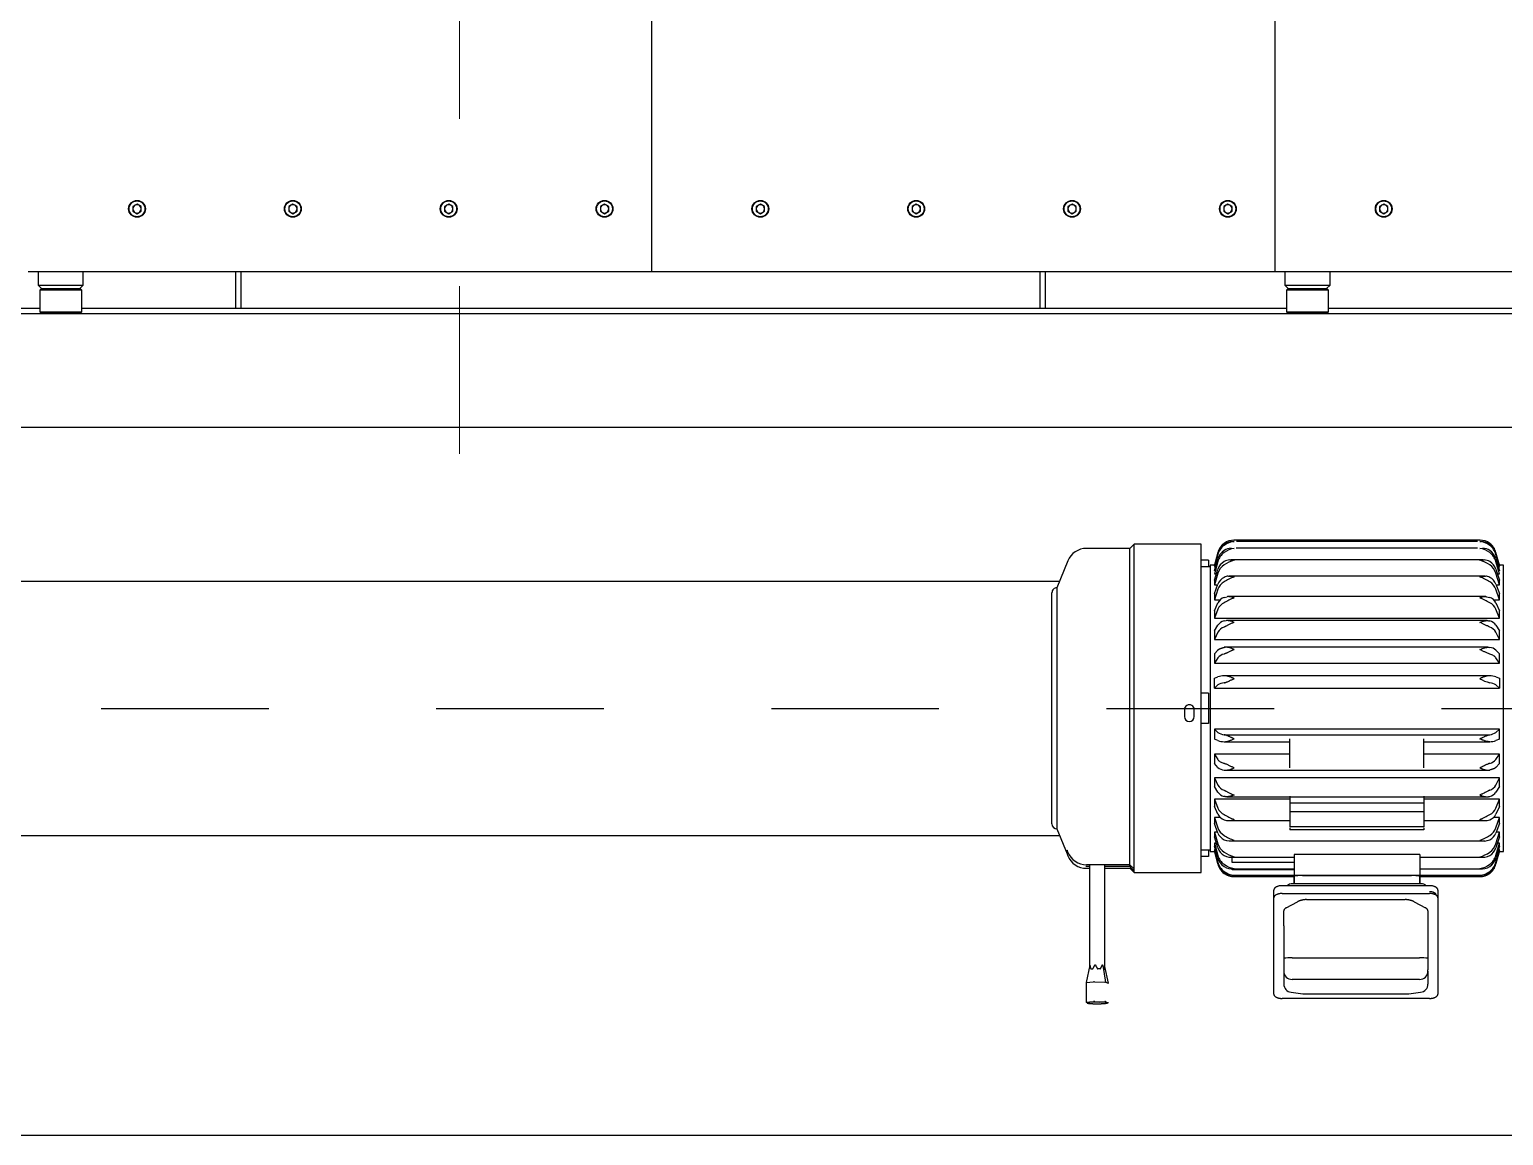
# Model space of a CAD drawing. Header units: metres. Extents: x 1161 to 1456, y 119 to 208.
# Drawn here: x 1324.856 to 1325.736, y 137.698 to 138.358 of the extents above; entities that cross this region are included whole.
import ezdxf

# ---------------------------------------------------------------- set-up
doc = ezdxf.new("R2010")
doc.units = ezdxf.units.M
doc.header["$MEASUREMENT"] = 0
doc.linetypes.add('CENTER2', pattern=[1.125, 0.75, -0.125, 0.125, -0.125])

# ---------------------------------------------------------------- blocks, each defined once
blk = doc.blocks.new('A$C2112393A')
at = {"color": 8}
blk.add_line((100, 2950.02), (5500, 2950.02), dxfattribs=at)
at = {"color": 8, "linetype": 'Continuous'}
for p, q in [((2341.63, 2868.19), (2429.63, 2868.19)), ((2534.13, 2870.94), (2533.31, 2870.59)), ((2533.34, 2870.6), (2533.34, 2870.6)), ((2534.23, 2870.68), (2533.36, 2870.61)), ((2535.11, 2870.08), (2534.23, 2870.68)), ((2538.56, 2870.32), (2535.47, 2870.05)), ((2541.64, 2869.92), (2538.56, 2870.32)), ((2544.32, 2870.47), (2542.12, 2869.93)), ((2546.52, 2870.33), (2544.32, 2870.47)), ((2545.77, 2870.97), (2546.64, 2870.37)), ((2546.66, 2858.74), (2546.66, 2870.34)), ((2336.63, 2808.19), (2336.63, 2865.54)), ((2342.63, 2851.92), (2342.63, 2859.57)), ((2354.02, 2865.43), (2346.99, 2864.53)), ((2416.6, 2865.47), (2354.65, 2865.47)), ((2424.26, 2864.53), (2417.24, 2865.43)), ((2428.63, 2851.92), (2428.63, 2859.57)), ((2434.63, 2865.54), (2434.63, 2808.19)), ((2533.34, 2859), (2535.5, 2849.06)), ((2535.11, 2858.46), (2533.36, 2859)), ((2342.63, 2851.92), (2342.63, 2851.01)), ((2342.63, 2844.2), (2342.63, 2851.01)), ((2347.63, 2856.86), (2423.63, 2856.86)), ((2428.63, 2851.01), (2428.63, 2851.92)), ((2428.63, 2844.2), (2428.63, 2851.01)), ((2536.71, 2848.43), (2535.11, 2858.46)), ((2541.64, 2858.3), (2535.47, 2858.43)), ((2535.5, 2850.29), (2535.5, 2788.37)), ((2535.53, 2850.86), (2535.92, 2850.74)), ((2538.25, 2850.54), (2539.61, 2850.51)), ((2546.52, 2858.71), (2542.12, 2858.31)), ((2542.71, 2850.59), (2543.69, 2850.68)), ((2544.39, 2848.4), (2546.66, 2858.73)), ((2342.63, 2824.85), (2342.63, 2844.2)), ((2423.63, 2843.96), (2347.63, 2843.96)), ((2428.63, 2824.85), (2428.63, 2844.2)), ((2544.5, 2788.37), (2544.5, 2848.89)), ((2342.63, 2815.92), (2342.63, 2824.85)), ((2428.63, 2824.85), (2428.63, 2815.92)), ((2336.63, 2803.53), (2336.63, 2808.19)), ((2350.84, 2810.46), (2344.09, 2814.05)), ((2415.15, 2809.19), (2356.11, 2809.19)), ((2427.16, 2814.05), (2420.41, 2810.46)), ((2434.63, 2808.19), (2434.63, 2803.53)), ((2429.63, 2805.53), (2341.63, 2805.53)), ((2341.63, 2800.87), (2429.63, 2800.87)), ((2346.78, 2799.77), (2423.48, 2799.77)), ((2347.5, 2799.77), (2347.5, 2795.26)), ((2347.5, 2794.82), (2347.5, 2799.77)), ((2422.5, 2799.77), (2422.5, 2795.26)), ((2422.5, 2794.82), (2422.5, 2799.77)), ((2347.5, 2790.76), (2310.32, 2790.76)), ((2347.5, 2794.64), (2311.12, 2794.64)), ((2347.5, 2795.39), (2311.49, 2795.39)), ((2347.5, 2794.82), (2422.5, 2794.82)), ((2347.5, 2782.27), (2347.5, 2794.82)), ((2417.5, 2794.82), (2352.5, 2794.82)), ((2458.51, 2795.39), (2422.5, 2795.39)), ((2422.5, 2782.27), (2422.5, 2794.82)), ((2458.88, 2794.64), (2422.5, 2794.64)), ((2422.5, 2791.33), (2459.5, 2791.33)), ((2459.68, 2790.76), (2422.5, 2790.76)), ((2459.5, 2791.33), (2459.5, 2790.76)), ((2478, 2793), (2478, 2597)), ((2518, 2793), (2478, 2793)), ((2520.5, 2790.5), (2518, 2793)), ((2518, 2793), (2518, 2790.88)), ((2518, 2792), (2520.5, 2789.5)), ((2518, 2790.88), (2520.5, 2788.37)), ((2518, 2790.88), (2518, 2597)), ((2535.5, 2790.5), (2520.5, 2790.5)), ((2520.5, 2789.5), (2535.5, 2789.5)), ((2520.5, 2789.5), (2520.5, 2788.37)), ((2546.41, 2790.5), (2544.5, 2790.5)), ((2544.5, 2789.5), (2546.76, 2789.5)), ((2297.5, 2780.5), (2297.5, 2609.5)), ((2300.11, 2780.5), (2297.5, 2780.5)), ((2302.03, 2788.07), (2300, 2780.5)), ((2300, 2780.1), (2302.03, 2787.57)), ((2302.03, 2786.91), (2300, 2779.31)), ((2300, 2777.25), (2302.03, 2784.33)), ((2302.03, 2782.8), (2300, 2775.41)), ((2300, 2780.1), (2300, 2779.31)), ((2347.5, 2783.86), (2309.51, 2783.86)), ((2347.5, 2782.27), (2422.5, 2782.27)), ((2422.5, 2787.1), (2459.5, 2787.1)), ((2460.49, 2783.86), (2422.5, 2783.86)), ((2459.5, 2787.1), (2459.5, 2783.86)), ((2470, 2780.5), (2467.97, 2788.07)), ((2467.97, 2787.57), (2470, 2780.1)), ((2470, 2779.31), (2467.97, 2786.91)), ((2467.97, 2784.33), (2470, 2777.25)), ((2470, 2775.41), (2467.97, 2782.8)), ((2472.5, 2780.5), (2469.89, 2780.5)), ((2470, 2779.31), (2470, 2780.1)), ((2472.5, 2609.5), (2472.5, 2780.5)), ((2473.5, 2779.5), (2473.5, 2783.5)), ((2473.5, 2783.5), (2478, 2783.5)), ((2520.5, 2788.37), (2520.5, 2599.5)), ((2520.5, 2788.37), (2546.41, 2788.37)), ((2558, 2781.84), (2557.53, 2783)), ((2557.53, 2780.84), (2558, 2779.68)), ((2558, 2779.68), (2558, 2781.84)), ((2564, 2767), (2558, 2781.84)), ((2300, 2779.31), (2300.59, 2779.31)), ((2300, 2771.75), (2302.03, 2778.22)), ((2300, 2777.25), (2300, 2775.41)), ((2302.03, 2775.87), (2300, 2768.93)), ((2300, 2775.41), (2301.15, 2775.41)), ((2300, 2771.75), (2300, 2768.93)), ((2461.28, 2774.18), (2308.72, 2774.18)), ((2467.97, 2778.22), (2470, 2771.75)), ((2470, 2768.93), (2467.97, 2775.87)), ((2468.85, 2775.41), (2470, 2775.41)), ((2469.41, 2779.31), (2470, 2779.31)), ((2470, 2775.41), (2470, 2777.25)), ((2470, 2768.93), (2470, 2771.75)), ((2478, 2779.5), (2472.5, 2779.5)), ((4714, 2771), (2562.38, 2771)), ((2300, 2763.79), (2302.03, 2769.44)), ((2300, 2768.93), (2301.85, 2768.93)), ((2302.03, 2766.34), (2300, 2760.08)), ((2300, 2763.79), (2300, 2760.08)), ((2345, 2767.51), (2425, 2767.51)), ((2345, 2766.25), (2345, 2767.51)), ((2345, 2765.69), (2425, 2765.69)), ((2345, 2761.3), (2345, 2765.69)), ((2425, 2766.25), (2425, 2767.51)), ((2425, 2761.3), (2425, 2765.69)), ((2467.97, 2769.44), (2470, 2763.79)), ((2470, 2760.08), (2467.97, 2766.34)), ((2468.15, 2768.93), (2470, 2768.93)), ((2470, 2760.08), (2470, 2763.79)), ((2564, 2623), (2564, 2767)), ((2567, 2764), (2567, 2626)), ((2300, 2760.08), (2303.4, 2760.08)), ((2300, 2753.62), (2302.03, 2758.26)), ((2302.03, 2754.52), (2300, 2749.13)), ((2300, 2753.62), (2300, 2749.13)), ((2345, 2762.02), (2308, 2762.02)), ((2345, 2756.67), (2345, 2761.3)), ((2425, 2756.67), (2345, 2756.67)), ((2345, 2751.51), (2345, 2756.67)), ((2462, 2762.02), (2425, 2762.02)), ((2425, 2756.67), (2425, 2761.3)), ((2425, 2751.51), (2425, 2756.67)), ((2466.6, 2760.08), (2470, 2760.08)), ((2467.97, 2758.26), (2470, 2753.62)), ((2470, 2749.13), (2467.97, 2754.52)), ((2470, 2749.13), (2470, 2753.62)), ((2300, 2749.13), (2345, 2749.13)), ((2300, 2741.57), (2302.03, 2745.05)), ((2462.69, 2747.78), (2307.31, 2747.78)), ((2345, 2751.51), (2425, 2751.51)), ((2345, 2747.48), (2345, 2751.51)), ((2425, 2747.48), (2425, 2751.51)), ((2425, 2749.13), (2470, 2749.13)), ((2467.97, 2745.05), (2470, 2741.57)), ((2300, 2741.57), (2300, 2736.44)), ((2302.03, 2740.78), (2300, 2736.44)), ((2300, 2736.44), (2470, 2736.44)), ((2470, 2736.44), (2467.97, 2740.78)), ((2470, 2736.44), (2470, 2741.57)), ((2300, 2728.01), (2302.03, 2730.23)), ((2300, 2728.01), (2300, 2722.42)), ((2463.28, 2731.91), (2305.72, 2731.91)), ((2345, 2730.53), (2345, 2713.17)), ((2425, 2730.53), (2425, 2713.17)), ((2467.97, 2730.23), (2470, 2728.01)), ((2470, 2722.42), (2470, 2728.01)), ((2302.03, 2725.58), (2300, 2722.42)), ((2300, 2722.42), (2345, 2722.42)), ((2425, 2722.42), (2470, 2722.42)), ((2470, 2722.42), (2467.97, 2725.58)), ((2300, 2713.4), (2302.03, 2714.28)), ((2300, 2713.4), (2300, 2707.52)), ((2345, 2714.92), (2305.72, 2714.92)), ((2464.27, 2710.72), (2305.73, 2710.72)), ((2464.28, 2714.92), (2425, 2714.92)), ((2467.97, 2714.28), (2470, 2713.4)), ((2470, 2707.52), (2470, 2713.4)), ((2302.03, 2709.38), (2300, 2707.52)), ((2300, 2707.52), (2470, 2707.52)), ((2470, 2707.52), (2467.97, 2709.38)), ((2473.5, 2704), (2478, 2704)), ((2473.5, 2686), (2473.5, 2704)), ((2482.1, 2699.92), (2482.1, 2695.72)), ((2487.9, 2695.72), (2487.9, 2699.92)), ((2473.5, 2686), (2478, 2686)), ((2470, 2682.89), (2300, 2682.89)), ((2300, 2677.01), (2300, 2682.89)), ((2300, 2682.89), (2302.03, 2681.05)), ((2302.03, 2676.15), (2300, 2677.01)), ((2305.72, 2675.52), (2464.28, 2675.52)), ((2305.73, 2675.54), (2305.8, 2675.53)), ((2464.2, 2675.53), (2464.27, 2675.54)), ((2467.97, 2681.05), (2470, 2682.89)), ((2470, 2677.01), (2467.97, 2676.15)), ((2470, 2682.89), (2470, 2677.01)), ((2470, 2667.97), (2300, 2667.97)), ((2300, 2667.97), (2302.03, 2664.84)), ((2300, 2667.97), (2300, 2662.37)), ((2467.97, 2664.84), (2470, 2667.97)), ((2470, 2662.37), (2470, 2667.97)), ((2302.03, 2660.18), (2300, 2662.37)), ((2306.67, 2658.51), (2464.28, 2658.51)), ((2464.27, 2658.6), (2463.65, 2658.52)), ((2470, 2662.37), (2467.97, 2660.18)), ((2470, 2653.92), (2300, 2653.92)), ((2300, 2653.92), (2302.03, 2649.6)), ((2300, 2653.92), (2300, 2648.78)), ((2302.03, 2645.32), (2300, 2648.78)), ((2467.97, 2649.6), (2470, 2653.92)), ((2470, 2648.78), (2467.97, 2645.32)), ((2470, 2648.78), (2470, 2653.92)), ((2470, 2641.19), (2300, 2641.19)), ((2300, 2641.19), (2302.03, 2635.82)), ((2300, 2641.19), (2300, 2636.68)), ((2307.29, 2642.61), (2462.7, 2642.61)), ((2464.27, 2642.84), (2463.04, 2642.62)), ((2467.97, 2635.82), (2470, 2641.19)), ((2470, 2636.68), (2470, 2641.19)), ((2302.03, 2632.06), (2300, 2636.68)), ((2470, 2636.68), (2467.97, 2632.06)), ((2303.46, 2630.19), (2300, 2630.19)), ((2300, 2630.19), (2302.03, 2623.94)), ((2300, 2630.19), (2300, 2626.46)), ((2302.03, 2620.83), (2300, 2626.46)), ((2307.62, 2628.33), (2305.73, 2628.75)), ((2307.98, 2628.32), (2462.02, 2628.32)), ((2464.27, 2628.75), (2462.38, 2628.33)), ((2470, 2630.19), (2466.54, 2630.19)), ((2467.97, 2623.94), (2470, 2630.19)), ((2470, 2626.46), (2467.97, 2620.83)), ((2470, 2626.46), (2470, 2630.19)), ((2557.53, 2607), (2564, 2623)), ((2301.87, 2621.28), (2300, 2621.28)), ((2300, 2621.28), (2302.03, 2614.34)), ((2300, 2621.28), (2300, 2618.43)), ((2302.03, 2611.98), (2300, 2618.43)), ((2301.17, 2614.73), (2300, 2614.73)), ((2300, 2614.73), (2302.03, 2607.34)), ((2302.03, 2605.79), (2300, 2612.87)), ((2311.69, 2616.57), (2308.33, 2616.11)), ((2308.71, 2616.1), (2461.29, 2616.1)), ((2461.67, 2616.11), (2458.31, 2616.57)), ((2467.97, 2614.34), (2470, 2621.28)), ((2470, 2618.43), (2467.97, 2611.98)), ((2467.97, 2607.34), (2470, 2614.73)), ((2470, 2612.87), (2467.97, 2605.79)), ((2470, 2621.28), (2468.13, 2621.28)), ((2470, 2614.73), (2468.83, 2614.73)), ((2470, 2618.43), (2470, 2621.28)), ((4714, 2619), (2562.38, 2619)), ((2297.5, 2609.5), (2300.12, 2609.5)), ((2300.61, 2610.76), (2300, 2610.76)), ((2300, 2610.76), (2302.03, 2603.16)), ((2302.03, 2602.48), (2300, 2609.95)), ((2300, 2609.5), (2302.03, 2601.92)), ((2311.69, 2606.61), (2309.08, 2606.36)), ((2309.47, 2606.35), (2460.53, 2606.35)), ((2460.92, 2606.36), (2458.31, 2606.61)), ((2467.97, 2603.16), (2470, 2610.76)), ((2470, 2609.95), (2467.97, 2602.48)), ((2467.97, 2601.92), (2470, 2609.5)), ((2470, 2610.76), (2469.39, 2610.76)), ((2469.88, 2609.5), (2472.5, 2609.5)), ((2472.5, 2610.5), (2478, 2610.5)), ((2473.5, 2606.5), (2473.5, 2610.5)), ((2473.5, 2606.5), (2478, 2606.5)), ((2311.69, 2599.49), (2309.87, 2599.39)), ((2311.69, 2595.44), (2310.67, 2595.43)), ((2312.94, 2599.38), (2457.06, 2599.38)), ((2313.08, 2595.42), (2456.92, 2595.42)), ((2460.13, 2599.39), (2458.31, 2599.49)), ((2459.33, 2595.43), (2458.31, 2595.44)), ((2478, 2597), (2518, 2597)), ((2518, 2597), (2520.5, 2599.5)), ((2520.5, 2599.5), (2546.41, 2599.5)), ((2311.69, 2594.59), (2311.49, 2594.6)), ((2311.51, 2594.59), (2458.49, 2594.59)), ((2458.51, 2594.6), (2458.31, 2594.59)), ((5454, 2527.16), (944, 2527.16)), ((5454, 2459.3), (994, 2459.3)), ((2402, 2456.1), (1683, 2456.1)), ((2403, 2459.3), (2402, 2458.3)), ((2427, 2458.3), (2402, 2458.3)), ((2402, 2458.3), (2402, 2445.3)), ((2403, 2459.3), (2426, 2459.3)), ((2405.5, 2459.3), (2405.5, 2459.3)), ((2423.5, 2459.3), (2423.5, 2459.3)), ((2427, 2458.3), (2426, 2459.3)), ((2427, 2445.3), (2427, 2458.3)), ((3146, 2456.1), (2427, 2456.1)), ((2570.8, 2456.1), (2570.8, 2434.3)), ((2574, 2456.1), (2574, 2434.3)), ((3050.8, 2456.1), (3050.8, 2434.3)), ((3054, 2456.1), (3054, 2434.3)), ((3147, 2459.3), (3146, 2458.3)), ((3171, 2458.3), (3146, 2458.3)), ((3146, 2458.3), (3146, 2445.3)), ((3147, 2459.3), (3170, 2459.3)), ((3149.5, 2459.3), (3149.5, 2459.3)), ((3167.5, 2459.3), (3167.5, 2459.3)), ((3171, 2458.3), (3170, 2459.3)), ((3171, 2445.3), (3171, 2458.3)), ((3890, 2456.1), (3171, 2456.1)), ((2403.05, 2444.3), (2401.05, 2442.3)), ((2427.95, 2442.3), (2401.05, 2442.3)), ((2401.05, 2442.3), (2401.05, 2434.3)), ((2402, 2445.3), (2427, 2445.3)), ((2402, 2445.3), (2403, 2444.3)), ((2426, 2444.3), (2403, 2444.3)), ((2427.95, 2442.3), (2425.95, 2444.3)), ((2426, 2444.3), (2427, 2445.3)), ((2427.95, 2434.3), (2427.95, 2442.3)), ((3147.05, 2444.3), (3145.05, 2442.3)), ((3171.95, 2442.3), (3145.05, 2442.3)), ((3145.05, 2442.3), (3145.05, 2434.3)), ((3146, 2445.3), (3171, 2445.3)), ((3146, 2445.3), (3147, 2444.3)), ((3170, 2444.3), (3147, 2444.3)), ((3171.95, 2442.3), (3169.95, 2444.3)), ((3170, 2444.3), (3171, 2445.3)), ((3171.95, 2434.3), (3171.95, 2442.3)), ((2251.46, 2434.3), (2298.54, 2434.3)), ((2298.54, 2434.3), (2300.09, 2434.3)), ((2300.09, 2434.3), (2307.14, 2434.3)), ((2307.14, 2434.3), (2310.23, 2434.3)), ((2310.23, 2434.3), (2332.77, 2434.3)), ((2332.77, 2434.3), (2335.86, 2434.3)), ((2335.86, 2434.3), (2342.91, 2434.3)), ((2342.91, 2434.3), (2344.46, 2434.3)), ((2344.46, 2434.3), (2391.54, 2434.3)), ((2391.54, 2434.3), (2393.09, 2434.3)), ((2393.09, 2434.3), (2400.14, 2434.3)), ((2400.14, 2434.3), (2403.23, 2434.3)), ((2403.23, 2434.3), (2425.77, 2434.3)), ((2425.77, 2434.3), (2428.86, 2434.3)), ((2428.86, 2434.3), (2432.41, 2434.3)), ((2432.4, 2434.3), (2433.94, 2434.3)), ((2433.94, 2434.3), (2437.23, 2434.3)), ((2433.94, 284.3), (2433.94, 2434.3)), ((2437.23, 2434.3), (2438.78, 2434.3)), ((2438.78, 2434.3), (2484.86, 2434.3)), ((2484.86, 2434.3), (2486.41, 2434.3)), ((2486.41, 2434.3), (2493.14, 2434.3)), ((2493.14, 2434.3), (2496.23, 2434.3)), ((2496.23, 2434.3), (2518.77, 2434.3)), ((2518.77, 2434.3), (2521.86, 2434.3)), ((2521.86, 2434.3), (2528.91, 2434.3)), ((2528.91, 2434.3), (2530.46, 2434.3)), ((2530.46, 2434.3), (2577.54, 2434.3)), ((2577.54, 2434.3), (2579.09, 2434.3)), ((2579.09, 2434.3), (2586.14, 2434.3)), ((2586.14, 2434.3), (2589.23, 2434.3)), ((2589.23, 2434.3), (2611.77, 2434.3)), ((2611.77, 2434.3), (2614.86, 2434.3)), ((2614.86, 2434.3), (2621.91, 2434.3)), ((2621.91, 2434.3), (2623.46, 2434.3)), ((2623.46, 2434.3), (2670.54, 2434.3)), ((2670.54, 2434.3), (2672.09, 2434.3)), ((2672.09, 2434.3), (2679.14, 2434.3)), ((2679.14, 2434.3), (2682.23, 2434.3)), ((2682.23, 2434.3), (2704.77, 2434.3)), ((2704.77, 2434.3), (2707.86, 2434.3)), ((2707.86, 2434.3), (2714.91, 2434.3)), ((2714.91, 2434.3), (2716.46, 2434.3)), ((2716.46, 2434.3), (2763.54, 2434.3)), ((2763.54, 2434.3), (2765.09, 2434.3)), ((2765.09, 2434.3), (2772.14, 2434.3)), ((2772.14, 2434.3), (2775.23, 2434.3)), ((2775.23, 2434.3), (2797.77, 2434.3)), ((2797.77, 2434.3), (2800.86, 2434.3)), ((2800.86, 2434.3), (2804.41, 2434.3)), ((2804.4, 2434.3), (2805.94, 2434.3)), ((2805.94, 2434.3), (2809.23, 2434.3)), ((2805.94, 284.3), (2805.94, 2434.3)), ((2809.23, 2434.3), (2810.78, 2434.3)), ((2810.78, 2434.3), (2856.86, 2434.3)), ((2856.86, 2434.3), (2858.41, 2434.3)), ((2858.41, 2434.3), (2865.14, 2434.3)), ((2865.14, 2434.3), (2868.23, 2434.3)), ((2868.23, 2434.3), (2890.77, 2434.3)), ((2890.77, 2434.3), (2893.86, 2434.3)), ((2893.86, 2434.3), (2900.91, 2434.3)), ((2900.91, 2434.3), (2902.46, 2434.3)), ((2902.46, 2434.3), (2949.54, 2434.3)), ((2949.54, 2434.3), (2951.09, 2434.3)), ((2951.09, 2434.3), (2958.14, 2434.3)), ((2958.14, 2434.3), (2961.23, 2434.3)), ((2961.23, 2434.3), (2983.77, 2434.3)), ((2983.77, 2434.3), (2986.86, 2434.3)), ((2986.86, 2434.3), (2993.91, 2434.3)), ((2993.91, 2434.3), (2995.46, 2434.3)), ((2995.46, 2434.3), (3042.54, 2434.3)), ((3042.54, 2434.3), (3044.09, 2434.3)), ((3044.09, 2434.3), (3051.14, 2434.3)), ((3051.14, 2434.3), (3054.23, 2434.3)), ((3054.23, 2434.3), (3076.77, 2434.3)), ((3076.77, 2434.3), (3079.86, 2434.3)), ((3079.86, 2434.3), (3086.91, 2434.3)), ((3086.91, 2434.3), (3088.46, 2434.3)), ((3088.46, 2434.3), (3135.54, 2434.3)), ((3135.54, 2434.3), (3137.09, 2434.3)), ((3137.09, 2434.3), (3144.14, 2434.3)), ((3144.14, 2434.3), (3147.23, 2434.3)), ((3147.23, 2434.3), (3169.77, 2434.3)), ((3169.77, 2434.3), (3172.86, 2434.3)), ((3172.86, 2434.3), (3176.41, 2434.3)), ((3176.4, 2434.3), (3177.94, 2434.3)), ((2369, 2399.69), (2366.5, 2398.25)), ((2366.5, 2398.25), (2366.5, 2395.36)), ((2366.5, 2395.36), (2369, 2393.92)), ((2371.5, 2398.25), (2369, 2399.69)), ((2369, 2393.92), (2371.5, 2395.36)), ((2371.5, 2395.36), (2371.5, 2398.25)), ((2462, 2399.69), (2459.5, 2398.25)), ((2459.5, 2398.25), (2459.5, 2395.36)), ((2459.5, 2395.36), (2462, 2393.92)), ((2464.5, 2398.25), (2462, 2399.69)), ((2462, 2393.92), (2464.5, 2395.36)), ((2464.5, 2395.36), (2464.5, 2398.25)), ((2555, 2399.69), (2552.5, 2398.25)), ((2552.5, 2398.25), (2552.5, 2395.36)), ((2552.5, 2395.36), (2555, 2393.92)), ((2557.5, 2398.25), (2555, 2399.69)), ((2555, 2393.92), (2557.5, 2395.36)), ((2557.5, 2395.36), (2557.5, 2398.25)), ((2648, 2399.69), (2645.5, 2398.25)), ((2645.5, 2398.25), (2645.5, 2395.36)), ((2645.5, 2395.36), (2648, 2393.92)), ((2650.5, 2398.25), (2648, 2399.69)), ((2648, 2393.92), (2650.5, 2395.36)), ((2650.5, 2395.36), (2650.5, 2398.25)), ((2741, 2399.69), (2738.5, 2398.25)), ((2738.5, 2398.25), (2738.5, 2395.36)), ((2738.5, 2395.36), (2741, 2393.92)), ((2743.5, 2398.25), (2741, 2399.69)), ((2741, 2393.92), (2743.5, 2395.36)), ((2743.5, 2395.36), (2743.5, 2398.25)), ((2834, 2399.69), (2831.5, 2398.25)), ((2831.5, 2398.25), (2831.5, 2395.36)), ((2831.5, 2395.36), (2834, 2393.92)), ((2836.5, 2398.25), (2834, 2399.69)), ((2834, 2393.92), (2836.5, 2395.36)), ((2836.5, 2395.36), (2836.5, 2398.25)), ((2927, 2399.69), (2924.5, 2398.25)), ((2924.5, 2398.25), (2924.5, 2395.36)), ((2924.5, 2395.36), (2927, 2393.92)), ((2929.5, 2398.25), (2927, 2399.69)), ((2927, 2393.92), (2929.5, 2395.36)), ((2929.5, 2395.36), (2929.5, 2398.25)), ((3020, 2399.69), (3017.5, 2398.25)), ((3017.5, 2398.25), (3017.5, 2395.36)), ((3017.5, 2395.36), (3020, 2393.92)), ((3022.5, 2398.25), (3020, 2399.69)), ((3020, 2393.92), (3022.5, 2395.36)), ((3022.5, 2395.36), (3022.5, 2398.25)), ((3113, 2399.69), (3110.5, 2398.25)), ((3110.5, 2398.25), (3110.5, 2395.36)), ((3110.5, 2395.36), (3113, 2393.92)), ((3115.5, 2398.25), (3113, 2399.69)), ((3113, 2393.92), (3115.5, 2395.36)), ((3115.5, 2395.36), (3115.5, 2398.25))]:
    blk.add_line(p, q, dxfattribs=at)
at = {"color": 8, "linetype": 'CENTER2', "ltscale": 10}
blk.add_line((5534.43, 2695), (1680.5, 2695), dxfattribs=at)
at = {"color": 8, "linetype": 'CENTER2', "lineweight": 0}
blk.add_line((2920.65, 2543), (2920.65, 175), dxfattribs=at)
at = {"color": 8, "linetype": 'Continuous'}
for centre, radius in [((2369, 2396.8), 5), ((2462, 2396.8), 5), ((2555, 2396.8), 5), ((2648, 2396.8), 5), ((2741, 2396.8), 5), ((2834, 2396.8), 5), ((2927, 2396.8), 5), ((3020, 2396.8), 5), ((3113, 2396.8), 5), ((2369, 2396.8), 4.7), ((2462, 2396.8), 4.7), ((2555, 2396.8), 4.7), ((2648, 2396.8), 4.7), ((2741, 2396.8), 4.7), ((2834, 2396.8), 4.7), ((2927, 2396.8), 4.7), ((3020, 2396.8), 4.7), ((3113, 2396.8), 4.7)]:
    blk.add_circle(centre, radius, dxfattribs=at)
for centre, radius, start, end in [((2541.86, 2870.78), 0.894, 255.85304, 287.02287), ((2347.63, 2859.57), 5, 97.30841, 180.01642), ((2354.65, 2860.47), 5, 90, 97.30841), ((2416.6, 2860.47), 5, 82.69159, 90), ((2423.63, 2859.57), 5, 0, 82.69159), ((2347.6, 2851.89), 4.97, 89.70045, 179.62853), ((2423.66, 2851.89), 4.97, 0.35027, 90.32075), ((2535.47, 2858.34), 0.0932, 88.76136, 91.91229), ((2346.3, 2868.19), 24.26, 261.30419, 273.14627), ((2424.95, 2868.34), 24.42, 266.89116, 278.65837), ((2346.78, 2804.77), 5, 231.31088, 270), ((2423.48, 2804.77), 5, 270, 308.68912), ((2311.66, 2785.48), 9.97, 126.52986, 164.95971), ((2311.52, 2784.97), 9.84, 126.04305, 164.69189), ((2311.71, 2784.33), 10.01, 126.66359, 165.03825), ((2310.99, 2781.69), 9.34, 124.25894, 163.58631), ((2311.47, 2785.75), 9.64, 88.67174, 126.55683), ((2311.05, 2785.54), 9.11, 85.98223, 125.75766), ((2312.5, 2783.48), 11.17, 94.15799, 127.34553), ((2310.29, 2782.46), 8.31, 80.30772, 123.25741), ((2313.85, 2777.38), 13.45, 99.22182, 127.13272), ((2458.02, 2785.02), 10.37, 77.64954, 88.39825), ((2458.53, 2785.75), 9.64, 53.4416, 91.32983), ((2458.95, 2785.55), 9.09, 54.20899, 94.05113), ((2457.49, 2783.47), 11.18, 52.67258, 85.8239), ((2459.71, 2782.47), 8.3, 56.71105, 99.72382), ((2456.15, 2777.36), 13.46, 52.88151, 80.76395), ((2458.34, 2785.48), 9.97, 15.04029, 53.47014), ((2458.48, 2784.97), 9.84, 15.30812, 53.95693), ((2458.29, 2784.33), 10.01, 14.96175, 53.33641), ((2459.01, 2781.69), 9.34, 16.41374, 55.74101), ((2546.41, 2778.5), 12, 21.99851, 90.00331), ((2311.41, 2780.2), 9.73, 125.70602, 164.46711), ((2310.2, 2775.5), 8.61, 121.26426, 161.55119), ((2310.8, 2773.22), 9.16, 123.60617, 163.13993), ((2309.63, 2775.97), 7.91, 74.89253, 119.49197), ((2315.72, 2767.1), 17, 103.72271, 126.02221), ((2460.37, 2776), 7.88, 60.41411, 105.2014), ((2454.26, 2767.07), 17.02, 53.99384, 76.26123), ((2458.59, 2780.2), 9.73, 15.53286, 54.29401), ((2459.8, 2775.5), 8.61, 18.44892, 58.73562), ((2459.2, 2773.22), 9.16, 16.85998, 56.39391), ((2546.39, 2776.37), 12, 21.83178, 89.93844), ((2309.26, 2766.54), 7.79, 116.94991, 158.15395), ((2309, 2766.33), 7.87, 69.99506, 114.5558), ((2318.58, 2751.88), 22.9, 107.51439, 124.1553), ((2461, 2766.29), 7.9, 65.5355, 109.91365), ((2451.25, 2751.53), 23.28, 55.98419, 72.34612), ((2460.74, 2766.54), 7.79, 21.84628, 63.04986), ((2309.96, 2763.58), 8.39, 120.26608, 160.79301), ((2460.04, 2763.58), 8.39, 19.20679, 59.73412), ((2564, 2764), 3, 0, 90), ((2308.29, 2755.01), 7.05, 111.2771, 152.59773), ((2309, 2751.55), 7.57, 115.58194, 156.91373), ((2308.34, 2753.73), 8.27, 66.11562, 108.38822), ((2323.58, 2729.45), 33.99, 110.46202, 121.67158), ((2461.65, 2753.85), 8.16, 71.31446, 114.18169), ((2446.44, 2729.49), 33.95, 58.32129, 69.5451), ((2461.71, 2755.01), 7.05, 27.40267, 68.7225), ((2461, 2751.55), 7.57, 23.0859, 64.41843), ((2307.41, 2741.07), 6.69, 104.51241, 143.50138), ((2462.59, 2741.07), 6.69, 36.49922, 75.48699), ((2308.04, 2737.4), 6.89, 109.56499, 150.57107), ((2461.96, 2737.4), 6.89, 29.42832, 70.43562), ((2307.2, 2721.27), 6.72, 102.6306, 140.19263), ((2463.27, 2724.4), 7.49, 51.16958, 82.36713), ((2306.34, 2700.14), 14.78, 92.35566, 106.94361), ((2306.59, 2702.54), 8.23, 96.01549, 123.64402), ((2463.66, 2700.14), 14.78, 73.05682, 87.64391), ((2463.41, 2702.54), 8.22, 56.35505, 83.98544), ((2485, 2699.91), 2.9, 0.07223, 179.92777), ((2485, 2695.72), 2.9, 179.96991, 0.03009), ((2306.59, 2687.98), 8.29, 236.6845, 264.09248), ((2306.33, 2690.63), 15.1, 253.4579, 267.70341), ((2298.22, 2652.96), 27.8, 61.01812, 74.32549), ((2463.41, 2687.98), 8.29, 275.9082, 303.31482), ((2463.67, 2690.63), 15.1, 272.296, 286.54266), ((2306.72, 2666.05), 7.51, 231.45805, 262.45275), ((2464.01, 2670.95), 12.44, 242.69078, 268.31392), ((2462.81, 2669.17), 6.73, 282.49554, 319.97862), ((2308.15, 2653.15), 7.08, 210.13008, 249.99718), ((2461.97, 2653), 6.89, 289.43232, 330.44042), ((2307.39, 2649.31), 6.68, 216.67048, 255.58858), ((2463.07, 2654.08), 11.47, 245.4589, 269.84147), ((2462.61, 2649.31), 6.68, 284.42167, 323.31927), ((2308.98, 2638.79), 7.56, 203.16448, 244.53374), ((2308.27, 2635.31), 7.04, 207.51508, 248.79725), ((2323.71, 2661.18), 34.3, 238.38934, 249.4871), ((2446.57, 2660.61), 33.67, 290.40823, 301.71533), ((2461.02, 2638.79), 7.56, 295.46654, 336.83524), ((2461.73, 2635.31), 7.04, 291.2022, 332.48547), ((2309.95, 2626.7), 8.38, 199.25326, 239.82836), ((2307.8, 2639.09), 10.76, 269.0438, 291.18242), ((2462.21, 2639.16), 10.84, 248.89393, 270.87983), ((2460.05, 2626.7), 8.38, 300.17179, 340.74659), ((2564, 2626), 3, 270, 0), ((2309.25, 2623.73), 7.77, 201.91644, 243.102), ((2310.79, 2617), 9.15, 196.8859, 236.4676), ((2318.71, 2638.66), 23.18, 235.94318, 252.36676), ((2308.5, 2622.04), 5.93, 242.10769, 268.37042), ((2451.33, 2638.58), 23.09, 287.60073, 304.08933), ((2461.5, 2622.01), 5.91, 271.57369, 297.94817), ((2460.75, 2623.73), 7.77, 296.89769, 338.08388), ((2459.21, 2617), 9.15, 303.53247, 343.11404), ((2310.19, 2614.7), 8.6, 198.4932, 238.76534), ((2311.4, 2609.95), 9.72, 195.54452, 234.34868), ((2310.98, 2608.43), 9.32, 196.44107, 235.75035), ((2315.79, 2623.24), 17.13, 234.04672, 256.1574), ((2309.27, 2613.15), 6.79, 238.61818, 268.47413), ((2454.21, 2623.23), 17.12, 283.83485, 305.96103), ((2460.74, 2613.13), 6.77, 271.47584, 301.43187), ((2459.81, 2614.7), 8.6, 301.2345, 341.50696), ((2458.6, 2609.95), 9.72, 305.65134, 344.45547), ((2459.02, 2608.43), 9.32, 304.24957, 343.559), ((2546.41, 2611.5), 12, 270, 337.98872), ((2311.71, 2605.74), 10.01, 194.96227, 233.37329), ((2311.51, 2605.07), 9.83, 195.32311, 233.94781), ((2311.67, 2604.51), 9.98, 195.03063, 233.48967), ((2313.89, 2612.85), 13.54, 232.92294, 260.64082), ((2310.09, 2607.19), 7.8, 235.96782, 268.3403), ((2312.53, 2606.63), 11.22, 232.68323, 265.70103), ((2310.99, 2604.39), 8.96, 234.08663, 267.97631), ((2311.49, 2604.26), 9.67, 233.44826, 271.18158), ((2456.11, 2612.85), 13.54, 279.36249, 307.07375), ((2457.47, 2606.63), 11.22, 274.3042, 307.31154), ((2458.51, 2604.26), 9.67, 268.81803, 306.55213), ((2459.01, 2604.39), 8.97, 272.02942, 305.90759), ((2459.91, 2607.17), 7.78, 271.61833, 304.07362), ((2458.29, 2605.74), 10.01, 306.62671, 345.03773), ((2458.49, 2605.07), 9.83, 306.05218, 344.67691), ((2458.33, 2604.51), 9.98, 306.51034, 344.96937), ((2369, 2396.8), 2.5, 120, 180), ((2369, 2396.8), 2.5, 180, 240), ((2369, 2396.8), 2.5, 60, 120), ((2369, 2396.8), 2.5, 240, 300), ((2369, 2396.8), 2.5, 0, 60), ((2369, 2396.8), 2.5, 300, 0), ((2462, 2396.8), 2.5, 120, 180), ((2462, 2396.8), 2.5, 180, 240), ((2462, 2396.8), 2.5, 60, 120), ((2462, 2396.8), 2.5, 240, 300), ((2462, 2396.8), 2.5, 0, 60), ((2462, 2396.8), 2.5, 300, 0), ((2555, 2396.8), 2.5, 120, 180), ((2555, 2396.8), 2.5, 180, 240), ((2555, 2396.8), 2.5, 60, 120), ((2555, 2396.8), 2.5, 240, 300), ((2555, 2396.8), 2.5, 0, 60), ((2555, 2396.8), 2.5, 300, 0), ((2648, 2396.8), 2.5, 120, 180), ((2648, 2396.8), 2.5, 180, 240), ((2648, 2396.8), 2.5, 60, 120), ((2648, 2396.8), 2.5, 240, 300), ((2648, 2396.8), 2.5, 0, 60), ((2648, 2396.8), 2.5, 300, 0), ((2741, 2396.8), 2.5, 120, 180), ((2741, 2396.8), 2.5, 180, 240), ((2741, 2396.8), 2.5, 60, 120), ((2741, 2396.8), 2.5, 240, 300), ((2741, 2396.8), 2.5, 0, 60), ((2741, 2396.8), 2.5, 300, 0), ((2834, 2396.8), 2.5, 120, 180), ((2834, 2396.8), 2.5, 180, 240), ((2834, 2396.8), 2.5, 60, 120), ((2834, 2396.8), 2.5, 240, 300), ((2834, 2396.8), 2.5, 0, 60), ((2834, 2396.8), 2.5, 300, 0), ((2927, 2396.8), 2.5, 120, 180), ((2927, 2396.8), 2.5, 180, 240), ((2927, 2396.8), 2.5, 60, 120), ((2927, 2396.8), 2.5, 240, 300), ((2927, 2396.8), 2.5, 0, 60), ((2927, 2396.8), 2.5, 300, 0), ((3020, 2396.8), 2.5, 120, 180), ((3020, 2396.8), 2.5, 180, 240), ((3020, 2396.8), 2.5, 60, 120), ((3020, 2396.8), 2.5, 240, 300), ((3020, 2396.8), 2.5, 0, 60), ((3020, 2396.8), 2.5, 300, 0), ((3113, 2396.8), 2.5, 120, 180), ((3113, 2396.8), 2.5, 180, 240), ((3113, 2396.8), 2.5, 60, 120), ((3113, 2396.8), 2.5, 240, 300), ((3113, 2396.8), 2.5, 0, 60), ((3113, 2396.8), 2.5, 300, 0)]:
    blk.add_arc(centre, radius, start, end, dxfattribs=at)
for points, weights in [([(2341.63, 2868.19), (2336.63, 2868.19), (2336.63, 2865.54)], [1, 0.707106781223, 1]), ([(2434.63, 2865.54), (2434.63, 2868.19), (2429.63, 2868.19)], [1, 0.707106781149, 1]), ([(2535.68, 2871.19), (2533.28, 2870.97), (2534.23, 2870.68)], [1, 0.866025403692, 1]), ([(2534.23, 2870.68), (2535.19, 2870.39), (2538.56, 2870.32)], [1, 0.866025403831, 1]), ([(2541.44, 2871.34), (2538.08, 2871.41), (2535.68, 2871.19)], [1, 0.866025403822, 1]), ([(2538.56, 2870.32), (2541.92, 2870.25), (2544.32, 2870.47)], [1, 0.866025403802, 1]), ([(2545.77, 2870.97), (2544.81, 2871.26), (2541.44, 2871.34)], [1, 0.866025403822, 1]), ([(2544.32, 2870.47), (2546.72, 2870.68), (2545.77, 2870.97)], [1, 0.866025403791, 1]), ([(2533.34, 2859), (2533.34, 2859), (2533.35, 2859)], [1, 0.990911279322, 1]), ([(2535.11, 2858.46), (2535.2, 2858.42), (2535.47, 2858.43)], [1, 0.871264922346, 1]), ([(2535.53, 2850.86), (2535.62, 2850.79), (2535.92, 2850.74)], [1, 0.987768339274, 1]), ([(2536.71, 2848.43), (2536.22, 2850.12), (2535.92, 2850.74)], [1, 0.987820160894, 1]), ([(2538.25, 2850.54), (2537.6, 2850), (2537.06, 2848.4)], [1, 0.987820160879, 1]), ([(2538.25, 2850.54), (2538.9, 2850.52), (2539.61, 2850.51)], [1, 0.987768339523, 1]), ([(2541.01, 2848.31), (2540.32, 2849.94), (2539.61, 2850.51)], [1, 0.98782016092, 1]), ([(2542.71, 2850.59), (2542.15, 2849.99), (2541.48, 2848.33)], [1, 0.987820160861, 1]), ([(2541.64, 2858.3), (2541.92, 2858.28), (2542.11, 2858.31)], [1, 0.871264608463, 1]), ([(2542.71, 2850.59), (2543.28, 2850.63), (2543.69, 2850.68)], [1, 0.987768339272, 1]), ([(2544.3, 2848.58), (2544.09, 2850.16), (2543.69, 2850.68)], [1, 0.987820160838, 1]), ([(2546.53, 2858.71), (2546.66, 2858.71), (2546.66, 2858.74)], [1, 0.929368513068, 1]), ([(2342.63, 2815.92), (2342.63, 2814.82), (2344.09, 2814.05)], [1, 0.92387953251, 1]), ([(2427.16, 2814.05), (2428.63, 2814.82), (2428.63, 2815.92)], [1, 0.923879532501, 1]), ([(2336.63, 2808.19), (2336.63, 2805.53), (2341.63, 2805.53)], [1, 0.707106781254, 1]), ([(2337.63, 2806.59), (2337.63, 2804.46), (2341.63, 2804.46)], [1, 0.707106781256, 1]), ([(2350.84, 2810.46), (2353.24, 2809.19), (2356.11, 2809.19)], [1, 0.893120231074, 1]), ([(2415.15, 2809.19), (2418.01, 2809.19), (2420.41, 2810.46)], [1, 0.893120230158, 1]), ([(2429.63, 2805.53), (2434.63, 2805.53), (2434.63, 2808.19)], [1, 0.707106781118, 1]), ([(2336.63, 2803.53), (2336.63, 2800.87), (2341.63, 2800.87)], [1, 0.707106781255, 1]), ([(2429.63, 2800.87), (2434.63, 2800.87), (2434.63, 2803.53)], [1, 0.707106781119, 1]), ([(2347.5, 2795.26), (2347.5, 2794.82), (2352.5, 2794.82)], [1, 0.707106781229, 1]), ([(2417.5, 2794.82), (2422.5, 2794.82), (2422.5, 2795.26)], [1, 0.707106781147, 1])]:
    blk.add_rational_spline(points, weights, degree=2, dxfattribs=at)
for points, degree in [([(2533.36, 2870.61), (2533.34, 2870.61), (2533.34, 2870.6), (2533.34, 2870.6)], 3), ([(2533.36, 2859), (2533.35, 2859), (2533.35, 2859)], 2), ([(2535.11, 2858.46), (2535.11, 2858.46), (2535.11, 2858.46)], 2), ([(2541.64, 2858.3), (2541.64, 2858.3), (2541.64, 2858.3)], 2), ([(2542.12, 2858.31), (2542.12, 2858.31), (2542.11, 2858.31)], 2), ([(2546.53, 2858.71), (2546.53, 2858.71), (2546.52, 2858.71)], 2)]:
    blk.add_open_spline(points, degree=degree, dxfattribs=at)
for points, degree, knots in [([(2535.11, 2870.08), (2535.14, 2870.06), (2535.18, 2870.04), (2535.31, 2870.03), (2535.39, 2870.04), (2535.47, 2870.05)], 3, [0, 0, 0, 0, 0.5, 0.5, 1, 1, 1, 1]), ([(2546.52, 2870.33), (2546.58, 2870.32), (2546.63, 2870.31), (2546.67, 2870.33), (2546.67, 2870.35), (2546.64, 2870.37)], 3, [0, 0, 0, 0, 0.5, 0.5, 1, 1, 1, 1]), ([(2537.06, 2848.4), (2537.04, 2848.34), (2537.02, 2848.29), (2536.98, 2848.22), (2536.96, 2848.19), (2536.92, 2848.16), (2536.9, 2848.15), (2536.86, 2848.15), (2536.83, 2848.17), (2536.8, 2848.21), (2536.78, 2848.23), (2536.74, 2848.31), (2536.72, 2848.37), (2536.71, 2848.43)], 3, [0, 0, 0, 0, 0.25, 0.25, 0.375, 0.375, 0.5, 0.5, 0.625, 0.625, 0.75, 0.75, 1, 1, 1, 1]), ([(2541.48, 2848.33), (2541.46, 2848.27), (2541.43, 2848.21), (2541.38, 2848.13), (2541.35, 2848.11), (2541.31, 2848.07), (2541.28, 2848.06), (2541.22, 2848.05), (2541.19, 2848.07), (2541.14, 2848.1), (2541.12, 2848.13), (2541.06, 2848.2), (2541.03, 2848.26), (2541.01, 2848.31)], 3, [0, 0, 0, 0, 0.25, 0.25, 0.375, 0.375, 0.5, 0.5, 0.625, 0.625, 0.75, 0.75, 1, 1, 1, 1]), ([(2544.39, 2848.4), (2544.39, 2848.39), (2544.39, 2848.38), (2544.38, 2848.36), (2544.38, 2848.34), (2544.36, 2848.34), (2544.35, 2848.35), (2544.34, 2848.38), (2544.33, 2848.4), (2544.32, 2848.47), (2544.31, 2848.52), (2544.3, 2848.58)], 3, [0.336255, 0.336255, 0.336255, 0.336255, 0.375, 0.375, 0.5, 0.5, 0.625, 0.625, 0.75, 0.75, 1, 1, 1, 1]), ([(2311.69, 2746.74), (2311.69, 2746.75), (2311.36, 2746.88), (2310.79, 2747.09), (2309.95, 2747.36), (2309.3, 2747.53), (2308.77, 2747.64), (2308.27, 2747.72), (2307.67, 2747.78), (2307.07, 2747.78), (2306.63, 2747.75), (2306.31, 2747.7), (2306.02, 2747.63), (2305.83, 2747.57), (2305.73, 2747.54)], 3, [0, 0, 0, 0, 0.001789, 0.161378, 0.275751, 0.415859, 0.479066, 0.53841, 0.666742, 0.781616, 0.840124, 0.895982, 0.949248, 1, 1, 1, 1]), ([(2305.73, 2743.89), (2305.79, 2743.92), (2305.91, 2743.97), (2306.11, 2744.06), (2306.31, 2744.15), (2306.52, 2744.25), (2306.74, 2744.36), (2307.11, 2744.55), (2307.66, 2744.83), (2308.27, 2745.14), (2308.77, 2745.4), (2309.3, 2745.67), (2309.81, 2745.91), (2310.33, 2746.16), (2310.75, 2746.35), (2311.22, 2746.55), (2311.55, 2746.69), (2311.69, 2746.74)], 3, [0, 0, 0, 0, 0.033582, 0.068271, 0.104093, 0.141071, 0.179224, 0.218564, 0.333515, 0.461964, 0.521346, 0.584606, 0.724922, 0.769914, 0.839165, 0.930235, 1, 1, 1, 1]), ([(2458.31, 2746.74), (2458.41, 2746.79), (2458.61, 2746.87), (2458.9, 2746.97), (2459.17, 2747.07), (2459.41, 2747.15), (2459.62, 2747.22), (2459.82, 2747.28), (2460.22, 2747.4), (2460.81, 2747.56), (2461.6, 2747.71), (2462.33, 2747.78), (2462.92, 2747.78), (2463.37, 2747.75), (2463.69, 2747.7), (2463.98, 2747.63), (2464.17, 2747.57), (2464.27, 2747.54)], 3, [0, 0, 0, 0, 0.050855, 0.097856, 0.141004, 0.180299, 0.215741, 0.247329, 0.275065, 0.415341, 0.537983, 0.665965, 0.781426, 0.840005, 0.89594, 0.949259, 1, 1, 1, 1]), ([(2464.27, 2743.89), (2464.21, 2743.92), (2464.09, 2743.97), (2463.89, 2744.06), (2463.69, 2744.15), (2463.48, 2744.25), (2463.26, 2744.36), (2462.89, 2744.55), (2462.34, 2744.83), (2461.61, 2745.21), (2460.82, 2745.61), (2460.14, 2745.94), (2459.52, 2746.23), (2458.96, 2746.48), (2458.54, 2746.65), (2458.31, 2746.74)], 3, [0, 0, 0, 0, 0.033538, 0.068218, 0.104052, 0.14105, 0.179221, 0.218573, 0.334002, 0.461984, 0.584617, 0.724925, 0.795612, 0.887304, 1, 1, 1, 1]), ([(2302.03, 2730.23), (2302.25, 2730.47), (2302.6, 2730.69), (2302.95, 2730.91), (2303.42, 2731.11), (2303.91, 2731.32), (2304.51, 2731.5), (2305.08, 2731.68), (2305.73, 2731.82)], 2, [0, 0, 0, 0.25, 0.25, 0.5, 0.5, 0.75, 0.75, 1, 1, 1]), ([(2311.69, 2730.53), (2311.69, 2730.53), (2311.36, 2730.68), (2310.79, 2730.91), (2309.95, 2731.23), (2309.3, 2731.44), (2308.77, 2731.59), (2308.27, 2731.72), (2307.67, 2731.84), (2307.08, 2731.9), (2306.63, 2731.91), (2306.32, 2731.9), (2306.02, 2731.87), (2305.83, 2731.84), (2305.73, 2731.82)], 3, [0, 0, 0, 0, 0.001788, 0.161346, 0.275662, 0.415953, 0.479199, 0.538583, 0.666636, 0.781305, 0.839902, 0.895842, 0.949181, 1, 1, 1, 1]), ([(2305.73, 2727.83), (2305.79, 2727.85), (2305.91, 2727.89), (2306.11, 2727.96), (2306.31, 2728.03), (2306.52, 2728.12), (2306.74, 2728.21), (2307.11, 2728.37), (2307.66, 2728.62), (2308.27, 2728.91), (2308.77, 2729.15), (2309.3, 2729.41), (2309.81, 2729.66), (2310.33, 2729.91), (2310.75, 2730.1), (2311.22, 2730.32), (2311.55, 2730.47), (2311.69, 2730.53)], 3, [0, 0, 0, 0, 0.033627, 0.068363, 0.104235, 0.141267, 0.179477, 0.218879, 0.333623, 0.461792, 0.521215, 0.584514, 0.725012, 0.769976, 0.839197, 0.930245, 1, 1, 1, 1]), ([(2464.27, 2731.82), (2463.81, 2731.92), (2463.34, 2731.93), (2462.6, 2731.87), (2462.36, 2731.83), (2461.86, 2731.75), (2461.61, 2731.69), (2460.86, 2731.5), (2460.36, 2731.34), (2459.59, 2731.06), (2459.33, 2730.96), (2458.82, 2730.75), (2458.56, 2730.64), (2458.31, 2730.53)], 3, [0, 0, 0, 0, 0.25, 0.25, 0.375, 0.375, 0.5, 0.5, 0.75, 0.75, 0.875, 0.875, 1, 1, 1, 1]), ([(2458.31, 2730.53), (2458.43, 2730.47), (2458.56, 2730.42), (2458.82, 2730.3), (2458.95, 2730.24), (2459.33, 2730.07), (2459.59, 2729.95), (2460.35, 2729.58), (2460.85, 2729.34), (2461.6, 2728.97), (2461.86, 2728.85), (2462.36, 2728.61), (2462.6, 2728.5), (2463.09, 2728.28), (2463.33, 2728.18), (2463.81, 2727.99), (2464.04, 2727.9), (2464.27, 2727.83)], 3, [0, 0, 0, 0, 0.0625, 0.0625, 0.125, 0.125, 0.25, 0.25, 0.5, 0.5, 0.625, 0.625, 0.75, 0.75, 0.875, 0.875, 1, 1, 1, 1]), ([(2467.97, 2725.58), (2467.68, 2726.03), (2467.21, 2726.45), (2466.26, 2727.03), (2465.91, 2727.21), (2465.14, 2727.54), (2464.72, 2727.69), (2464.27, 2727.83)], 3, [0, 0, 0, 0, 0.5, 0.5, 0.75, 0.75, 1, 1, 1, 1]), ([(2305.73, 2714.91), (2305.79, 2714.91), (2305.92, 2714.92), (2306.11, 2714.92), (2306.31, 2714.92), (2306.52, 2714.9), (2306.74, 2714.88), (2307.11, 2714.83), (2307.67, 2714.71), (2308.4, 2714.5), (2309.18, 2714.24), (2309.86, 2713.97), (2310.48, 2713.71), (2311.04, 2713.47), (2311.46, 2713.28), (2311.69, 2713.17)], 3, [0, 0, 0, 0, 0.033457, 0.068048, 0.103786, 0.14068, 0.17874, 0.217973, 0.333647, 0.461935, 0.584353, 0.724219, 0.794999, 0.886927, 1, 1, 1, 1]), ([(2311.69, 2713.17), (2311.59, 2713.12), (2311.39, 2713.03), (2311.1, 2712.9), (2310.83, 2712.77), (2310.59, 2712.66), (2310.37, 2712.56), (2310.18, 2712.46), (2309.77, 2712.27), (2309.18, 2712), (2308.39, 2711.64), (2307.66, 2711.33), (2307.07, 2711.1), (2306.63, 2710.95), (2306.31, 2710.85), (2306.01, 2710.77), (2305.82, 2710.74), (2305.73, 2710.72)], 3, [0, 0, 0, 0, 0.051005, 0.098128, 0.141369, 0.180728, 0.216205, 0.2478, 0.275513, 0.415527, 0.538049, 0.666345, 0.782045, 0.84045, 0.896223, 0.949394, 1, 1, 1, 1]), ([(2464.27, 2714.91), (2464.21, 2714.91), (2464.08, 2714.92), (2463.89, 2714.92), (2463.69, 2714.92), (2463.48, 2714.9), (2463.26, 2714.88), (2462.89, 2714.83), (2462.33, 2714.71), (2461.73, 2714.54), (2461.23, 2714.38), (2460.7, 2714.19), (2460.05, 2713.94), (2459.21, 2713.58), (2458.64, 2713.33), (2458.31, 2713.17), (2458.31, 2713.17)], 3, [0, 0, 0, 0, 0.033507, 0.068113, 0.103845, 0.140726, 0.178774, 0.218003, 0.33322, 0.462037, 0.521372, 0.584588, 0.724587, 0.838697, 0.998215, 1, 1, 1, 1]), ([(2458.31, 2713.17), (2458.4, 2713.13), (2458.6, 2713.04), (2458.93, 2712.89), (2459.31, 2712.71), (2459.67, 2712.53), (2460.19, 2712.29), (2460.7, 2712.05), (2461.23, 2711.81), (2461.73, 2711.58), (2462.34, 2711.33), (2462.93, 2711.1), (2463.37, 2710.95), (2463.69, 2710.85), (2463.99, 2710.77), (2464.18, 2710.74), (2464.27, 2710.72)], 3, [0, 0, 0, 0, 0.044065, 0.097672, 0.161036, 0.230281, 0.275502, 0.415504, 0.478719, 0.538059, 0.666852, 0.782049, 0.840438, 0.896184, 0.949344, 1, 1, 1, 1]), ([(2305.8, 2675.53), (2305.86, 2675.53), (2305.97, 2675.52), (2306.15, 2675.52), (2306.34, 2675.53), (2306.53, 2675.55), (2306.73, 2675.57), (2306.94, 2675.6), (2307.3, 2675.66), (2307.84, 2675.79), (2308.55, 2676), (2309.31, 2676.27), (2309.9, 2676.5), (2310.4, 2676.71), (2310.79, 2676.88), (2311.24, 2677.08), (2311.55, 2677.22), (2311.69, 2677.28)], 3, [0, 0, 0, 0, 0.031408, 0.063786, 0.097157, 0.131535, 0.166935, 0.203367, 0.240838, 0.35527, 0.483165, 0.600353, 0.734949, 0.777436, 0.845583, 0.93173, 1, 1, 1, 1]), ([(2464.27, 2679.73), (2464.2, 2679.72), (2464.07, 2679.69), (2463.86, 2679.64), (2463.64, 2679.58), (2463.41, 2679.51), (2463.17, 2679.43), (2462.78, 2679.3), (2462.22, 2679.08), (2461.63, 2678.82), (2461.13, 2678.6), (2460.62, 2678.37), (2459.99, 2678.07), (2459.18, 2677.69), (2458.63, 2677.43), (2458.31, 2677.28), (2458.31, 2677.28)], 3, [0, 0, 0, 0, 0.036337, 0.07398, 0.112961, 0.153309, 0.195044, 0.238182, 0.352097, 0.479449, 0.536931, 0.598191, 0.733334, 0.843935, 0.998214, 1, 1, 1, 1]), ([(2458.31, 2677.28), (2458.4, 2677.24), (2458.59, 2677.15), (2458.9, 2677.01), (2459.26, 2676.85), (2459.6, 2676.71), (2460.1, 2676.5), (2460.69, 2676.27), (2461.45, 2676), (2462.16, 2675.79), (2462.75, 2675.65), (2463.22, 2675.57), (2463.56, 2675.54), (2463.89, 2675.52), (2464.1, 2675.53), (2464.2, 2675.53)], 3, [0, 0, 0, 0, 0.043449, 0.09487, 0.154432, 0.22244, 0.265063, 0.399656, 0.516853, 0.644742, 0.759184, 0.824069, 0.88579, 0.944404, 1, 1, 1, 1]), ([(2302.03, 2664.84), (2302.32, 2664.39), (2302.79, 2663.97), (2303.74, 2663.4), (2304.09, 2663.22), (2304.86, 2662.89), (2305.28, 2662.73), (2305.73, 2662.59)], 3, [0, 0, 0, 0, 0.5, 0.5, 0.75, 0.75, 1, 1, 1, 1]), ([(2305.73, 2662.59), (2306.19, 2662.45), (2306.66, 2662.26), (2307.4, 2661.94), (2307.64, 2661.82), (2308.14, 2661.59), (2308.39, 2661.47), (2309.14, 2661.1), (2309.64, 2660.86), (2310.41, 2660.49), (2310.67, 2660.37), (2311.18, 2660.13), (2311.44, 2660.02), (2311.69, 2659.9)], 3, [0, 0, 0, 0, 0.25, 0.25, 0.375, 0.375, 0.5, 0.5, 0.75, 0.75, 0.875, 0.875, 1, 1, 1, 1]), ([(2311.69, 2659.9), (2311.18, 2659.68), (2310.67, 2659.47), (2309.66, 2659.1), (2309.15, 2658.93), (2308.4, 2658.74), (2308.15, 2658.68), (2307.65, 2658.59), (2307.4, 2658.56), (2306.67, 2658.5), (2306.19, 2658.51), (2305.73, 2658.6)], 3, [0, 0, 0, 0, 0.25, 0.25, 0.5, 0.5, 0.625, 0.625, 0.75, 0.75, 1, 1, 1, 1]), ([(2458.31, 2659.9), (2458.42, 2659.95), (2458.63, 2660.04), (2458.93, 2660.18), (2459.2, 2660.31), (2459.44, 2660.42), (2459.65, 2660.52), (2459.83, 2660.61), (2460.23, 2660.8), (2460.82, 2661.08), (2461.6, 2661.46), (2462.33, 2661.81), (2462.93, 2662.08), (2463.37, 2662.27), (2463.69, 2662.39), (2463.99, 2662.5), (2464.17, 2662.57), (2464.27, 2662.59)], 3, [0, 0, 0, 0, 0.053653, 0.10254, 0.14666, 0.186014, 0.220601, 0.250422, 0.275476, 0.415476, 0.537991, 0.666302, 0.78202, 0.840429, 0.896207, 0.949386, 1, 1, 1, 1]), ([(2467.97, 2660.18), (2467.75, 2659.94), (2467.4, 2659.72), (2467.05, 2659.5), (2466.58, 2659.3), (2466.1, 2659.09), (2465.49, 2658.92), (2464.93, 2658.75), (2464.27, 2658.6)], 2, [0, 0, 0, 0.25, 0.25, 0.5, 0.5, 0.75, 0.75, 1, 1, 1]), ([(2305.73, 2646.5), (2306.19, 2646.31), (2306.66, 2646.07), (2307.4, 2645.7), (2307.64, 2645.58), (2308.14, 2645.32), (2308.39, 2645.19), (2309.14, 2644.81), (2309.64, 2644.56), (2310.41, 2644.21), (2310.67, 2644.09), (2311.18, 2643.86), (2311.44, 2643.75), (2311.69, 2643.65)], 3, [0, 0, 0, 0, 0.25, 0.25, 0.375, 0.375, 0.5, 0.5, 0.75, 0.75, 0.875, 0.875, 1, 1, 1, 1]), ([(2311.69, 2643.65), (2311.18, 2643.45), (2310.67, 2643.26), (2309.66, 2642.95), (2309.15, 2642.82), (2308.4, 2642.69), (2308.15, 2642.66), (2307.65, 2642.61), (2307.4, 2642.6), (2306.91, 2642.61), (2306.67, 2642.63), (2306.19, 2642.71), (2305.96, 2642.76), (2305.73, 2642.84)], 3, [0, 0, 0, 0, 0.25, 0.25, 0.5, 0.5, 0.625, 0.625, 0.75, 0.75, 0.875, 0.875, 1, 1, 1, 1]), ([(2458.31, 2643.65), (2458.36, 2643.67), (2458.47, 2643.72), (2458.67, 2643.8), (2458.94, 2643.92), (2459.4, 2644.12), (2460.05, 2644.42), (2460.81, 2644.79), (2461.6, 2645.19), (2462.33, 2645.56), (2462.92, 2645.87), (2463.37, 2646.09), (2463.68, 2646.24), (2463.98, 2646.38), (2464.17, 2646.46), (2464.27, 2646.5)], 3, [0, 0, 0, 0, 0.025929, 0.051702, 0.098608, 0.160377, 0.27496, 0.415404, 0.538147, 0.665877, 0.781111, 0.83978, 0.895797, 0.949191, 1, 1, 1, 1])]:
    blk.add_open_spline(points, degree=degree, knots=knots, dxfattribs=at)

msp = doc.modelspace()

# ---------------------------------------------------------------- block references
at = {"xscale": 0.001, "yscale": 0.001, "zscale": 0.001, "rotation": 180}
msp.add_blockref('A$C2112393A', (1328.03333, 140.64801), dxfattribs=at)

doc.saveas('drawing.dxf')
